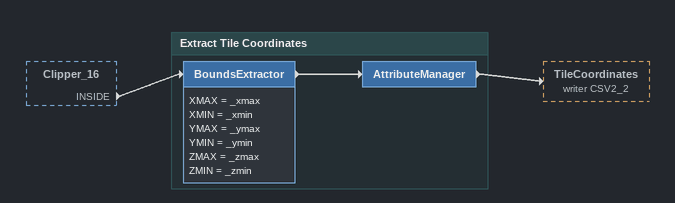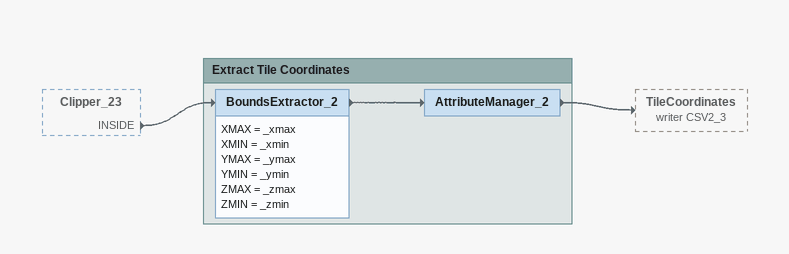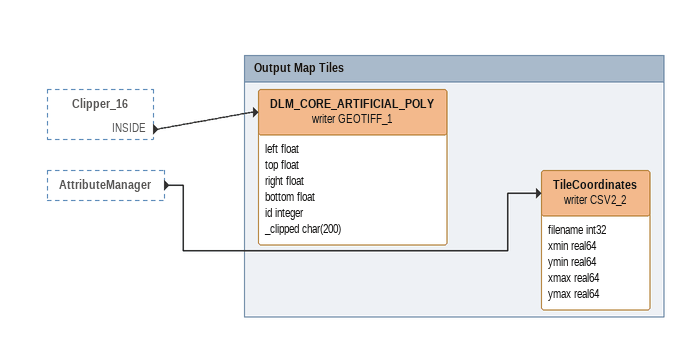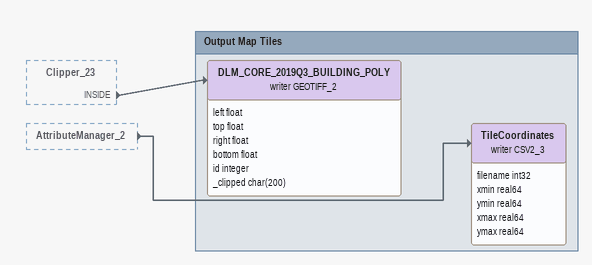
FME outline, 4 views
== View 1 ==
Clipper_16 [outside]
    INSIDE -> BoundsExtractor

Bookmark: Extract Tile Coordinates
BoundsExtractor
    XMAX = _xmax
    XMIN = _xmin
    YMAX = _ymax
    YMIN = _ymin
    ZMAX = _zmax
    ZMIN = _zmin
    -> AttributeManager
AttributeManager
    -> TileCoordinates (writer CSV2_2)

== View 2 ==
Clipper_23 [outside]
    INSIDE -> BoundsExtractor_2

Bookmark: Extract Tile Coordinates
BoundsExtractor_2
    XMAX = _xmax
    XMIN = _xmin
    YMAX = _ymax
    YMIN = _ymin
    ZMAX = _zmax
    ZMIN = _zmin
    -> AttributeManager_2
AttributeManager_2
    -> TileCoordinates (writer CSV2_3)

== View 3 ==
Clipper_16 [outside]
    INSIDE -> DLM_CORE_ARTIFICIAL_POLY (writer GEOTIFF_1)
AttributeManager [outside]
    -> TileCoordinates (writer CSV2_2)

Bookmark: Output Map Tiles
DLM_CORE_ARTIFICIAL_POLY (writer GEOTIFF_1)
    attributes: left float, top float, right float, bottom float, id integer, _clipped char(200)
TileCoordinates (writer CSV2_2)
    attributes: filename int32, xmin real64, ymin real64, xmax real64, ymax real64

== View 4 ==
Clipper_23 [outside]
    INSIDE -> DLM_CORE_2019Q3_BUILDING_POLY (writer GEOTIFF_2)
AttributeManager_2 [outside]
    -> TileCoordinates (writer CSV2_3)

Bookmark: Output Map Tiles
DLM_CORE_2019Q3_BUILDING_POLY (writer GEOTIFF_2)
    attributes: left float, top float, right float, bottom float, id integer, _clipped char(200)
TileCoordinates (writer CSV2_3)
    attributes: filename int32, xmin real64, ymin real64, xmax real64, ymax real64
